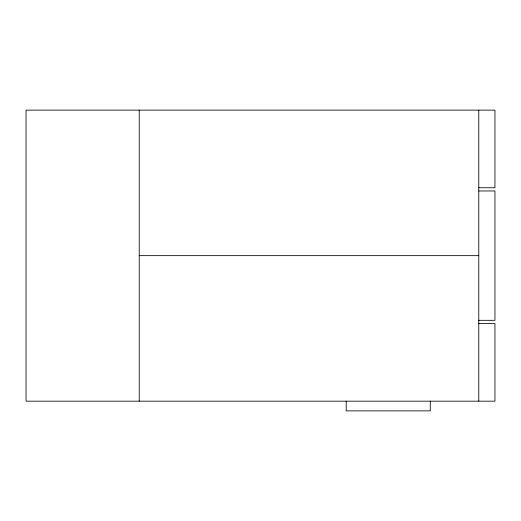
<?xml version="1.0" encoding="UTF-8"?>
<svg xmlns="http://www.w3.org/2000/svg" width="521" height="521" viewBox="0 0 521 521"><rect width="100%" height="100%" fill="white"/><g stroke="black" fill="none" stroke-linecap="round" stroke-linejoin="round"><path stroke-width="0.78" d="M478.779 187.742L494.95 187.742L494.95 110.126L26.05 110.126L26.05 401.17L494.95 401.17L494.95 323.561L478.779 323.561M478.779 190.973L494.95 190.973L494.95 320.324L478.779 320.324M139.231 255.648L478.779 255.648M478.779 110.126L478.779 401.17M430.274 401.17L430.274 410.874L346.198 410.874L346.198 401.17M139.231 110.126L139.231 401.17"/></g></svg>
